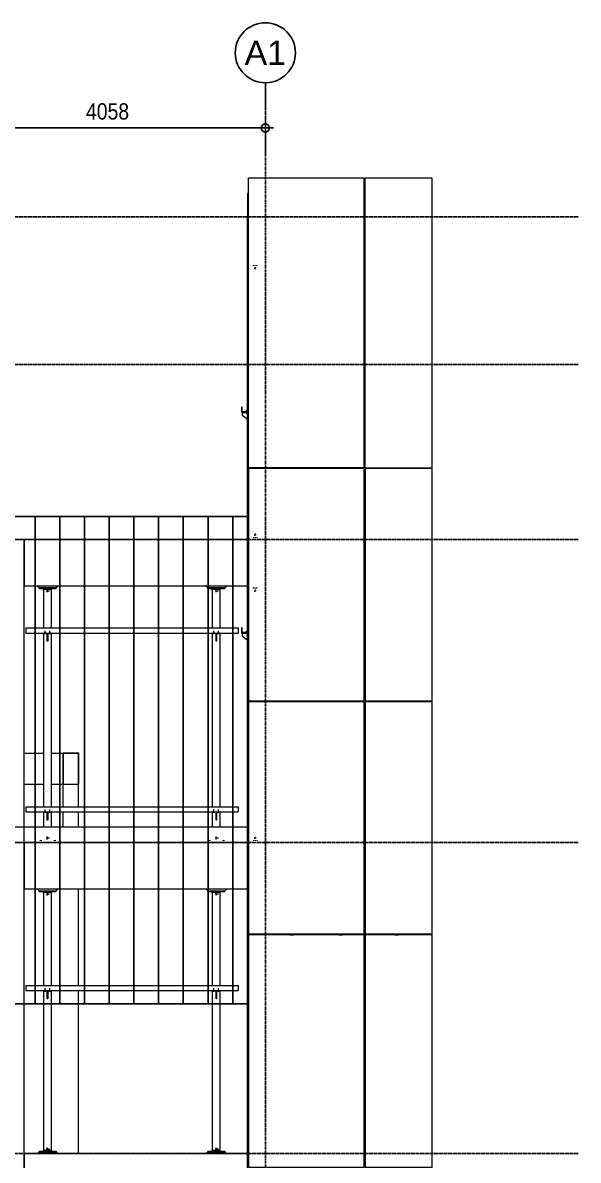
# Model space of a CAD drawing. Header units: millimetres. Extents: x -153298 to 620751, y -313239 to 250031.
# Drawn here: x 80486 to 87627, y -119993 to -105358 of the extents above; entities that cross this region are included whole.
import ezdxf
from ezdxf.enums import TextEntityAlignment as Align

# ---------------------------------------------------------------- set-up
doc = ezdxf.new("R2010")
doc.units = ezdxf.units.MM
for name, pattern in [('CENTER', [2, 1.25, -0.25, 0.25, -0.25]), ('HIDDEN', [0.375, 0.25, -0.125]), ('XKITLINE00', [0]), ('XKITLINE02', [4, 2, -2])]:
    doc.linetypes.add(name, pattern=pattern)
doc.layers.get('DEFPOINTS').update_dxf_attribs({"color": 250})
doc.layers.add('Bolt', color=1, linetype='Continuous', lineweight=0)
doc.layers.add('Part', color=2, linetype='Continuous', lineweight=0)
for name, color, linetype in [('HATCH', 7, 'Continuous'), ('S-DIM', 7, 'Continuous'), ('Stan-Dim', 8, 'Continuous')]:
    doc.layers.add(name, color=color, linetype=linetype)
doc.styles.add('ROMANS', font='arial.ttf', dxfattribs={"width": 0.85})
doc.dimstyles.new('Dim-Cen', dxfattribs={"dimtxt": 3, "dimasz": 1, "dimexe": 0, "dimexo": 2.5, "dimgap": 1.5, "dimtad": 1, "dimdec": 0, "dimzin": 1, "dimdsep": 46, "dimtxsty": 'ROMANS', "dimblk": 'CEN1', "dimcen": 0.09, "dimclrd": 1, "dimclre": 250, "dimclrt": 3, "dimadec": 0, "dimazin": 0, "dimtfac": 1, "dimtdec": 0, "dimtofl": 0, "dimtmove": 2, "dimatfit": 3, "dimfxl": 1, "dimtfill": 1, "dimtfillclr": 256, "dimtolj": 1, "dimtzin": 0, "dimarcsym": 0})

# ---------------------------------------------------------------- blocks, each defined once
blk = doc.blocks.new('*A19201865')
at = {"layer": 'Part', "linetype": 'XKITLINE00', "lineweight": 0}
for p, q in [((636.543606, 4.855625), (636.543606, 3.255625)), ((636.543606, 4.855625), (662.023606, 4.855625)), ((636.543606, 3.255625), (662.023606, 3.255625))]:
    blk.add_line(p, q, dxfattribs=at)
blk = doc.blocks.new('*A19221867')
at = {"layer": 'Part', "linetype": 'XKITLINE00', "lineweight": 0}
for p, q in [((639.104166, 6.93563), (639.104166, 6.41563)), ((639.104166, 6.93563), (660.944164, 6.93563)), ((639.104166, 6.41563), (660.944164, 6.41563)), ((660.944164, 6.93563), (660.944164, 6.41563))]:
    blk.add_line(p, q, dxfattribs=at)
blk = doc.blocks.new('*A19231868')
at = {"layer": 'Part', "linetype": 'XKITLINE00', "lineweight": 0}
for p, q in [((639.104166, 25.33563), (639.104166, 24.81563)), ((639.104166, 25.33563), (660.944164, 25.33563)), ((639.104166, 24.81563), (660.944164, 24.81563)), ((660.944164, 25.33563), (660.944164, 24.81563))]:
    blk.add_line(p, q, dxfattribs=at)
blk = doc.blocks.new('*A19241869')
at = {"layer": 'Part', "linetype": 'XKITLINE00', "lineweight": 0}
for p, q in [((661.903604, 3.25563), (638.943606, 3.25563)), ((638.943606, 3.25563), (638.943606, -1.54437)), ((661.903604, 3.25563), (661.903604, -1.54437)), ((661.903604, -1.54437), (638.943606, -1.54437))]:
    blk.add_line(p, q, dxfattribs=at)
blk = doc.blocks.new('*A19251870')
at = {"layer": 'Part', "linetype": 'XKITLINE00', "lineweight": 0}
for p, q in [((673.863606, 3.25563), (674.023606, 3.25563)), ((673.863606, -1.54437), (674.023606, -1.54437))]:
    blk.add_line(p, q, dxfattribs=at)
blk = doc.blocks.new('*A19261871')
at = {"layer": 'Part', "linetype": 'XKITLINE00', "lineweight": 0}
for p, q in [((661.903604, 34.45563), (638.943606, 34.45563)), ((638.943606, 34.45563), (638.943606, 29.65563)), ((661.903604, 34.45563), (661.903604, 29.65563)), ((661.903604, 29.65563), (638.943606, 29.65563))]:
    blk.add_line(p, q, dxfattribs=at)
blk = doc.blocks.new('*A19321872')
at = {"layer": 'Part', "linetype": 'XKITLINE00', "lineweight": 0}
for p, q in [((641.744158, 12.45563), (644.543579, 12.45563)), ((644.543579, 6.93563), (644.543579, 12.45563)), ((644.543579, 4.855625), (644.543579, 6.41563)), ((641.343579, -1.86437), (641.343579, -1.78437)), ((644.543579, -11.46437), (644.543579, -1.54437)), ((644.543579, -28.74437), (644.543579, -11.98437)), ((641.343579, -28.50437), (641.343579, -28.42437))]:
    blk.add_line(p, q, dxfattribs=at)
blk = doc.blocks.new('*A19331873')
at = {"layer": 'Part', "linetype": 'XKITLINE00', "lineweight": 0}
for p, q in [((678.463561, 41.73563), (678.463561, 41.81563)), ((680.863561, 41.73563), (680.863561, 41.81563)), ((678.463561, 17.73563), (678.463561, 17.81563)), ((680.863561, 17.73563), (680.863561, 17.81563)), ((678.463561, -6.26437), (678.463561, -6.18437)), ((680.863561, -6.26437), (680.863561, -6.18437)), ((678.463561, -30.26437), (678.463561, -30.18437)), ((680.863561, -30.26437), (680.863561, -30.18437)), ((678.463561, -64.041148), (678.463561, -62.98437)), ((680.863561, -64.041148), (680.863561, -62.98437))]:
    blk.add_line(p, q, dxfattribs=at)
blk = doc.blocks.new('*A19401880')
at = {"layer": 'Part', "linetype": 'XKITLINE00', "lineweight": 0}
for p, q in [((636.543606, -30.26437), (636.543606, 34.45563)), ((638.943606, 34.45563), (636.543606, 34.45563)), ((638.943606, -30.26437), (638.943606, 34.45563))]:
    blk.add_line(p, q, dxfattribs=at)
blk = doc.blocks.new('*A19411881')
at = {"layer": 'Part', "linetype": 'XKITLINE00', "lineweight": 0}
for p, q in [((661.903604, -46.74437), (661.903604, 67.65563)), ((661.903604, 67.65563), (662.023606, 67.65563)), ((664.303604, 41.73563), (664.303604, 41.81563)), ((664.303604, 17.73563), (664.303604, 17.81563)), ((664.303604, -6.26437), (664.303604, -6.18437)), ((664.303604, -30.26437), (664.303604, -30.18437)), ((662.023606, -46.74437), (661.903604, -46.74437))]:
    blk.add_line(p, q, dxfattribs=at)
blk = doc.blocks.new('*A19471887')
at = {"layer": 'Part', "linetype": 'XKITLINE00', "lineweight": 0}
for p, q in [((640.944158, -1.86437), (641.744158, -1.86437)), ((640.944158, -11.46437), (640.944158, -1.86437)), ((641.744158, -11.46437), (641.744158, -1.86437)), ((640.944158, -28.42437), (640.944158, -12.03237)), ((641.744158, -28.42437), (641.744158, -12.03237)), ((640.944158, -28.42437), (641.744158, -28.42437))]:
    blk.add_line(p, q, dxfattribs=at)
blk = doc.blocks.new('*A19481888')
at = {"layer": 'Part', "linetype": 'XKITLINE00', "lineweight": 0}
for p, q in [((639.104166, -11.46437), (639.104166, -11.98437)), ((639.104166, -11.46437), (660.944164, -11.46437)), ((660.944164, -11.46437), (660.944164, -11.98437)), ((639.104166, -11.98437), (660.944164, -11.98437))]:
    blk.add_line(p, q, dxfattribs=at)
blk = doc.blocks.new('*A19491889')
at = {"layer": 'Part', "linetype": 'XKITLINE00', "lineweight": 0}
for p, q in [((661.903604, -28.74437), (638.943606, -28.74437)), ((638.943606, -28.74437), (638.943606, -30.26437)), ((661.903604, -33.54437), (661.903604, -28.74437)), ((649.863606, -33.54437), (650.023606, -33.54437)), ((661.863606, -33.54437), (661.903604, -33.54437))]:
    blk.add_line(p, q, dxfattribs=at)
blk = doc.blocks.new('*A19501890')
at = {"layer": 'Part', "linetype": 'XKITLINE00', "lineweight": 0}
for p, q in [((640.464158, -28.50437), (642.224158, -28.50437)), ((640.464158, -28.50437), (640.464158, -28.58437)), ((640.464158, -28.58437), (642.224158, -28.58437)), ((642.224158, -28.50437), (642.224158, -28.58437))]:
    blk.add_line(p, q, dxfattribs=at)
blk = doc.blocks.new('*A19511891')
at = {"layer": 'Part', "linetype": 'XKITLINE00', "lineweight": 0}
for p, q in [((640.304158, -28.74437), (640.464158, -28.58437)), ((640.464158, -28.58437), (642.224158, -28.58437)), ((642.224158, -28.58437), (642.384158, -28.74437))]:
    blk.add_line(p, q, dxfattribs=at)
blk = doc.blocks.new('*A19521892')
at = {"layer": 'Part', "linetype": 'XKITLINE00', "lineweight": 0}
for p, q in [((640.840158, -28.50437), (640.840158, -28.46437)), ((640.840158, -28.46437), (641.280158, -28.46437)), ((641.280158, -28.46437), (641.280158, -28.42437)), ((641.320158, -28.50437), (641.320158, -28.42437))]:
    blk.add_line(p, q, dxfattribs=at)
blk = doc.blocks.new('*A19531893')
at = {"layer": 'Bolt', "linetype": 'XKITLINE02', "lineweight": 0}
for p, q in [((641.216798, -28.26437), (641.560158, -28.26437)), ((641.280158, -28.12837), (641.320158, -28.12837)), ((641.280158, -28.40037), (641.320158, -28.40037)), ((641.320158, -28.20837), (641.368158, -28.20837)), ((641.320158, -28.32037), (641.368158, -28.32037))]:
    blk.add_line(p, q, dxfattribs=at)
blk = doc.blocks.new('*A19541894')
at = {"layer": 'Part', "linetype": 'XKITLINE00', "lineweight": 0}
for p, q in [((640.944158, -12.03237), (640.944158, -11.98437)), ((641.744158, -12.03237), (640.944158, -12.03237)), ((641.744158, -11.98437), (641.744158, -12.03237))]:
    blk.add_line(p, q, dxfattribs=at)
blk = doc.blocks.new('*A19551895')
at = {"layer": 'Part', "linetype": 'XKITLINE00', "lineweight": 0}
for p, q in [((641.320158, -12.03237), (641.368158, -12.03237)), ((641.320158, -12.83237), (641.320158, -12.03237)), ((641.320158, -12.27237), (641.368158, -12.27237)), ((641.368158, -12.83237), (641.320158, -12.83237)), ((641.368158, -12.03237), (641.368158, -12.83237))]:
    blk.add_line(p, q, dxfattribs=at)
blk = doc.blocks.new('*A19561896')
at = {"layer": 'Bolt'}
for points in [[(641.05, -11.98), (641.05, -11.94), (641.16, -11.94), (641.16, -11.98)], [(641.05, -12.03), (641.05, -11.98), (641.16, -11.98), (641.16, -12.03)], [(641.53, -11.98), (641.53, -11.94), (641.64, -11.94), (641.64, -11.98)], [(641.53, -12.03), (641.53, -11.98), (641.64, -11.98), (641.64, -12.03)]]:
    blk.add_hatch(color=256, dxfattribs=at).paths.add_polyline_path(points, flags=17)
at = {"layer": 'Bolt', "linetype": 'XKITLINE00', "lineweight": 0}
for p, q in [((641.05, -11.98), (641.05, -11.94)), ((641.05, -12.03), (641.05, -11.98)), ((641.1, -12.1), (641.1, -11.75)), ((641.16, -11.98), (641.16, -11.94)), ((641.16, -12.03), (641.16, -11.98)), ((641.53, -11.98), (641.53, -11.94)), ((641.53, -12.03), (641.53, -11.98)), ((641.58, -12.1), (641.58, -11.75)), ((641.64, -11.98), (641.64, -11.94)), ((641.64, -12.03), (641.64, -11.98))]:
    blk.add_line(p, q, dxfattribs=at)
blk = doc.blocks.new('*A19571897')
at = {"layer": 'Bolt'}
for points in [[(640.57, -28.58), (640.57, -28.5), (640.68, -28.5), (640.68, -28.58)], [(642.01, -28.58), (642.01, -28.5), (642.12, -28.5), (642.12, -28.58)]]:
    blk.add_hatch(color=256, dxfattribs=at).paths.add_polyline_path(points, flags=17)
at = {"layer": 'Bolt', "linetype": 'XKITLINE00', "lineweight": 0}
for p, q in [((640.57, -28.5), (640.57, -28.58)), ((640.62, -28.5), (640.62, -28.58)), ((640.68, -28.5), (640.68, -28.58)), ((642.01, -28.5), (642.01, -28.58)), ((642.06, -28.5), (642.06, -28.58)), ((642.12, -28.5), (642.12, -28.58))]:
    blk.add_line(p, q, dxfattribs=at)
blk = doc.blocks.new('*A19621902')
at = {"layer": 'Part', "linetype": 'XKITLINE00', "lineweight": 0}
for p, q in [((658.304164, -1.86437), (659.104164, -1.86437)), ((658.304164, -11.46437), (658.304164, -1.86437)), ((659.104164, -11.46437), (659.104164, -1.86437)), ((658.304164, -28.42437), (658.304164, -12.03237)), ((659.104164, -28.42437), (659.104164, -12.03237)), ((658.304164, -28.42437), (659.104164, -28.42437))]:
    blk.add_line(p, q, dxfattribs=at)
blk = doc.blocks.new('*A19631903')
at = {"layer": 'Part', "linetype": 'XKITLINE00', "lineweight": 0}
for p, q in [((673.863606, -6.26437), (662.023606, -6.26437)), ((662.023606, -6.26437), (662.023606, -30.18437)), ((673.863606, -6.26437), (673.863606, -30.18437)), ((673.863606, -30.18437), (662.023606, -30.18437))]:
    blk.add_line(p, q, dxfattribs=at)
blk = doc.blocks.new('*A19641904')
at = {"layer": 'Part', "linetype": 'XKITLINE00', "lineweight": 0}
for p, q in [((680.863606, -6.26437), (674.023606, -6.26437)), ((674.023606, -6.26437), (674.023606, -30.18437)), ((680.863606, -6.26437), (680.863606, -30.18437)), ((680.863606, -30.18437), (674.023606, -30.18437))]:
    blk.add_line(p, q, dxfattribs=at)
blk = doc.blocks.new('*A19651905')
at = {"layer": 'Bolt'}
for points in [[(657.93, -28.58), (657.93, -28.5), (658.04, -28.5), (658.04, -28.58)], [(659.37, -28.58), (659.37, -28.5), (659.48, -28.5), (659.48, -28.58)]]:
    blk.add_hatch(color=256, dxfattribs=at).paths.add_polyline_path(points, flags=17)
at = {"layer": 'Bolt', "linetype": 'XKITLINE00', "lineweight": 0}
for p, q in [((657.93, -28.5), (657.93, -28.58)), ((657.98, -28.5), (657.98, -28.58)), ((658.04, -28.5), (658.04, -28.58)), ((659.37, -28.5), (659.37, -28.58)), ((659.42, -28.5), (659.42, -28.58)), ((659.48, -28.5), (659.48, -28.58))]:
    blk.add_line(p, q, dxfattribs=at)
blk = doc.blocks.new('*A19661906')
at = {"layer": 'Bolt', "linetype": 'XKITLINE02', "lineweight": 0}
for p, q in [((658.576804, -28.26437), (658.920164, -28.26437)), ((658.640164, -28.12837), (658.680164, -28.12837)), ((658.640164, -28.40037), (658.680164, -28.40037)), ((658.680164, -28.20837), (658.728164, -28.20837)), ((658.680164, -28.32037), (658.728164, -28.32037))]:
    blk.add_line(p, q, dxfattribs=at)
blk = doc.blocks.new('*A19671907')
at = {"layer": 'Part', "linetype": 'XKITLINE00', "lineweight": 0}
for p, q in [((658.200164, -28.50437), (658.200164, -28.46437)), ((658.200164, -28.46437), (658.640164, -28.46437)), ((658.640164, -28.46437), (658.640164, -28.42437)), ((658.680164, -28.50437), (658.680164, -28.42437))]:
    blk.add_line(p, q, dxfattribs=at)
blk = doc.blocks.new('*A19681908')
at = {"layer": 'Part', "linetype": 'XKITLINE00', "lineweight": 0}
for p, q in [((657.664164, -28.74437), (657.824164, -28.58437)), ((657.824164, -28.58437), (659.584164, -28.58437)), ((659.584164, -28.58437), (659.744164, -28.74437))]:
    blk.add_line(p, q, dxfattribs=at)
blk = doc.blocks.new('*A19691909')
at = {"layer": 'Part', "linetype": 'XKITLINE00', "lineweight": 0}
for p, q in [((657.824164, -28.50437), (659.584164, -28.50437)), ((657.824164, -28.50437), (657.824164, -28.58437)), ((657.824164, -28.58437), (659.584164, -28.58437)), ((659.584164, -28.50437), (659.584164, -28.58437))]:
    blk.add_line(p, q, dxfattribs=at)
blk = doc.blocks.new('*A19701910')
at = {"layer": 'Part', "linetype": 'XKITLINE00', "lineweight": 0}
for p, q in [((673.863606, -28.74437), (674.023606, -28.74437)), ((664.303604, -30.26437), (664.303604, -30.18437)), ((678.463561, -30.26437), (678.463561, -30.18437)), ((673.863606, -33.54437), (674.023606, -33.54437))]:
    blk.add_line(p, q, dxfattribs=at)
blk = doc.blocks.new('*A19711911')
at = {"layer": 'Bolt'}
for points in [[(658.41, -11.98), (658.41, -11.94), (658.52, -11.94), (658.52, -11.98)], [(658.41, -12.03), (658.41, -11.98), (658.52, -11.98), (658.52, -12.03)], [(658.89, -11.98), (658.89, -11.94), (659, -11.94), (659, -11.98)], [(658.89, -12.03), (658.89, -11.98), (659, -11.98), (659, -12.03)]]:
    blk.add_hatch(color=256, dxfattribs=at).paths.add_polyline_path(points, flags=17)
at = {"layer": 'Bolt', "linetype": 'XKITLINE00', "lineweight": 0}
for p, q in [((658.41, -11.98), (658.41, -11.94)), ((658.41, -12.03), (658.41, -11.98)), ((658.46, -12.1), (658.46, -11.75)), ((658.52, -11.98), (658.52, -11.94)), ((658.52, -12.03), (658.52, -11.98)), ((658.89, -11.98), (658.89, -11.94)), ((658.89, -12.03), (658.89, -11.98)), ((658.94, -12.1), (658.94, -11.75)), ((659, -11.98), (659, -11.94)), ((659, -12.03), (659, -11.98))]:
    blk.add_line(p, q, dxfattribs=at)
blk = doc.blocks.new('*A19721912')
at = {"layer": 'Part', "linetype": 'XKITLINE00', "lineweight": 0}
for p, q in [((658.680164, -12.03237), (658.728164, -12.03237)), ((658.680164, -12.83237), (658.680164, -12.03237)), ((658.680164, -12.27237), (658.728164, -12.27237)), ((658.728164, -12.83237), (658.680164, -12.83237)), ((658.728164, -12.03237), (658.728164, -12.83237))]:
    blk.add_line(p, q, dxfattribs=at)
blk = doc.blocks.new('*A19731913')
at = {"layer": 'Part', "linetype": 'XKITLINE00', "lineweight": 0}
for p, q in [((658.304164, -12.03237), (658.304164, -11.98437)), ((659.104164, -12.03237), (658.304164, -12.03237)), ((659.104164, -12.03237), (659.104164, -11.98437))]:
    blk.add_line(p, q, dxfattribs=at)
blk = doc.blocks.new('*A19741914')
at = {"layer": 'Part', "linetype": 'XKITLINE00', "lineweight": 0}
for p, q in [((666.223606, -6.26437), (666.223606, -6.18437)), ((666.263606, -6.26437), (666.263606, -6.24437)), ((666.263606, -6.24437), (666.623606, -6.24437)), ((666.623606, -6.24437), (666.623606, -6.18437))]:
    blk.add_line(p, q, dxfattribs=at)
blk = doc.blocks.new('*A19751915')
at = {"layer": 'Part', "linetype": 'XKITLINE00', "lineweight": 0}
for p, q in [((673.863606, -1.54437), (674.023606, -1.54437)), ((673.863606, -6.18437), (674.023606, -6.18437))]:
    blk.add_line(p, q, dxfattribs=at)
blk = doc.blocks.new('*A19761916')
at = {"layer": 'Part', "linetype": 'XKITLINE00', "lineweight": 0}
for p, q in [((671.263606, -6.26437), (671.263606, -6.18437)), ((671.303606, -6.26437), (671.303606, -6.24437)), ((671.303606, -6.24437), (671.663606, -6.24437)), ((671.663606, -6.24437), (671.663606, -6.18437))]:
    blk.add_line(p, q, dxfattribs=at)
blk = doc.blocks.new('*A19771917')
at = {"layer": 'Part', "linetype": 'XKITLINE00', "lineweight": 0}
for p, q in [((677.023606, -6.26437), (677.023606, -6.18437)), ((677.063606, -6.26437), (677.063606, -6.24437)), ((677.063606, -6.24437), (677.423606, -6.24437)), ((677.423606, -6.24437), (677.423606, -6.18437))]:
    blk.add_line(p, q, dxfattribs=at)
blk = doc.blocks.new('*A19781918')
at = {"layer": 'Part', "linetype": 'XKITLINE00', "lineweight": 0}
for p, q in [((673.863606, 17.73563), (662.023606, 17.73563)), ((662.023606, 17.73563), (662.023606, -6.18437)), ((673.863606, 17.73563), (673.863606, -6.18437)), ((673.863606, -6.18437), (662.023606, -6.18437))]:
    blk.add_line(p, q, dxfattribs=at)
blk = doc.blocks.new('*A19791919')
at = {"layer": 'Part', "linetype": 'XKITLINE00', "lineweight": 0}
for p, q in [((680.863606, 17.73563), (674.023606, 17.73563)), ((674.023606, 17.73563), (674.023606, -6.18437)), ((680.863606, 17.73563), (680.863606, -6.18437)), ((680.863606, -6.18437), (674.023606, -6.18437))]:
    blk.add_line(p, q, dxfattribs=at)
blk = doc.blocks.new('*A19911930')
at = {"layer": 'Part', "linetype": 'XKITLINE00', "lineweight": 0}
for p, q in [((640.464158, -1.78437), (640.464158, -1.70437)), ((640.464158, -1.70437), (642.224158, -1.70437)), ((640.464158, -1.78437), (642.224158, -1.78437)), ((642.224158, -1.78437), (642.224158, -1.70437))]:
    blk.add_line(p, q, dxfattribs=at)
blk = doc.blocks.new('*A19921931')
at = {"layer": 'Part', "linetype": 'XKITLINE00', "lineweight": 0}
for p, q in [((640.304158, -1.54437), (640.464158, -1.70437)), ((640.464158, -1.70437), (642.224158, -1.70437)), ((642.224158, -1.70437), (642.384158, -1.54437))]:
    blk.add_line(p, q, dxfattribs=at)
blk = doc.blocks.new('*A19931932')
at = {"layer": 'Part', "linetype": 'XKITLINE00', "lineweight": 0}
for p, q in [((640.840158, -1.78437), (640.840158, -1.82437)), ((640.840158, -1.82437), (641.280158, -1.82437)), ((641.280158, -1.82437), (641.280158, -1.86437)), ((641.320158, -1.86437), (641.320158, -1.78437))]:
    blk.add_line(p, q, dxfattribs=at)
blk = doc.blocks.new('*A19941933')
at = {"layer": 'Bolt', "linetype": 'XKITLINE02', "lineweight": 0}
for p, q in [((641.216798, -2.02437), (641.560158, -2.02437)), ((641.280158, -1.88837), (641.320158, -1.88837)), ((641.280158, -2.16037), (641.320158, -2.16037)), ((641.320158, -1.96837), (641.368158, -1.96837)), ((641.320158, -2.08037), (641.368158, -2.08037))]:
    blk.add_line(p, q, dxfattribs=at)
blk = doc.blocks.new('*A19951934')
at = {"layer": 'Bolt'}
for points in [[(640.57, -1.78), (640.57, -1.7), (640.68, -1.7), (640.68, -1.78)], [(642.01, -1.78), (642.01, -1.7), (642.12, -1.7), (642.12, -1.78)]]:
    blk.add_hatch(color=256, dxfattribs=at).paths.add_polyline_path(points, flags=17)
at = {"layer": 'Bolt', "linetype": 'XKITLINE00', "lineweight": 0}
for p, q in [((640.57, -1.78), (640.57, -1.7)), ((640.62, -1.78), (640.62, -1.7)), ((640.68, -1.78), (640.68, -1.7)), ((642.01, -1.78), (642.01, -1.7)), ((642.06, -1.78), (642.06, -1.7)), ((642.12, -1.78), (642.12, -1.7))]:
    blk.add_line(p, q, dxfattribs=at)
blk = doc.blocks.new('*A20181954')
at = {"layer": 'Part', "linetype": 'XKITLINE00', "lineweight": 0}
for p, q in [((642.9436, 6.93563), (642.9436, 12.45563)), ((644.5436, 12.45563), (642.9436, 12.45563)), ((644.5436, 6.93563), (644.5436, 12.45563)), ((642.9436, 4.855625), (642.9436, 6.41563)), ((644.5436, 4.855625), (644.5436, 6.41563))]:
    blk.add_line(p, q, dxfattribs=at)
blk = doc.blocks.new('*A20271959')
at = {"layer": 'Part', "linetype": 'XKITLINE00', "lineweight": 0}
for p, q in [((644.544936, 12.45563), (642.944936, 12.45563)), ((642.944936, 12.45563), (642.944936, 9.25563)), ((644.544936, 9.25563), (644.544936, 12.45563)), ((642.944936, 9.25563), (644.544936, 9.25563))]:
    blk.add_line(p, q, dxfattribs=at)
blk = doc.blocks.new('*A20281960')
at = {"layer": 'Part', "linetype": 'XKITLINE00', "lineweight": 0}
for p, q in [((642.943752, 12.45563), (642.944936, 12.45563)), ((644.5436, 11.25563), (644.5436, 12.45563)), ((642.943752, 11.25563), (642.944936, 11.25563))]:
    blk.add_line(p, q, dxfattribs=at)
blk = doc.blocks.new('*A20291961')
at = {"layer": 'Part', "linetype": 'XKITLINE00', "lineweight": 0}
for p, q in [((638.943621, 12.45563), (640.944158, 12.45563)), ((641.744158, 12.45563), (642.943752, 12.45563)), ((642.943752, 9.25563), (642.943752, 12.45563)), ((638.943621, 9.25563), (640.944158, 9.25563)), ((641.744158, 9.25563), (642.943752, 9.25563))]:
    blk.add_line(p, q, dxfattribs=at)
blk = doc.blocks.new('*A20301962')
at = {"layer": 'Part', "linetype": 'XKITLINE00', "lineweight": 0}
for p, q in [((640.944158, 29.33563), (641.744158, 29.33563)), ((640.944158, 25.33563), (640.944158, 29.33563)), ((641.744158, 25.33563), (641.744158, 29.33563)), ((640.944158, 6.93563), (640.944158, 24.76763)), ((641.744158, 6.93563), (641.744158, 24.76763)), ((640.944158, 4.855625), (640.944158, 6.36763)), ((641.744158, 4.855625), (641.744158, 6.36763))]:
    blk.add_line(p, q, dxfattribs=at)
blk = doc.blocks.new('*A20311963')
at = {"layer": 'Bolt', "linetype": 'XKITLINE02', "lineweight": 0}
for p, q in [((640.568158, 3.49563), (640.568158, 3.41563)), ((640.624158, 3.49563), (640.624158, 3.41563)), ((640.680158, 3.49563), (640.680158, 3.41563)), ((642.008158, 3.49563), (642.008158, 3.41563)), ((642.064158, 3.49563), (642.064158, 3.41563)), ((642.120158, 3.49563), (642.120158, 3.41563))]:
    blk.add_line(p, q, dxfattribs=at)
blk = doc.blocks.new('*A20321964')
at = {"layer": 'Bolt'}
for points in [[(641.05, 6.42), (641.05, 6.46), (641.16, 6.46), (641.16, 6.42)], [(641.05, 6.37), (641.05, 6.42), (641.16, 6.42), (641.16, 6.37)], [(641.53, 6.42), (641.53, 6.46), (641.64, 6.46), (641.64, 6.42)], [(641.53, 6.37), (641.53, 6.42), (641.64, 6.42), (641.64, 6.37)]]:
    blk.add_hatch(color=256, dxfattribs=at).paths.add_polyline_path(points, flags=17)
at = {"layer": 'Bolt', "linetype": 'XKITLINE00', "lineweight": 0}
for p, q in [((641.05, 6.42), (641.05, 6.46)), ((641.05, 6.37), (641.05, 6.42)), ((641.1, 6.3), (641.1, 6.65)), ((641.16, 6.42), (641.16, 6.46)), ((641.16, 6.37), (641.16, 6.42)), ((641.53, 6.42), (641.53, 6.46)), ((641.53, 6.37), (641.53, 6.42)), ((641.58, 6.3), (641.58, 6.65)), ((641.64, 6.42), (641.64, 6.46)), ((641.64, 6.37), (641.64, 6.42))]:
    blk.add_line(p, q, dxfattribs=at)
blk = doc.blocks.new('*A20331965')
at = {"layer": 'Part', "linetype": 'XKITLINE00', "lineweight": 0}
for p, q in [((641.320158, 6.36763), (641.368158, 6.36763)), ((641.320158, 5.56763), (641.320158, 6.36763)), ((641.320158, 6.12763), (641.368158, 6.12763)), ((641.368158, 6.36763), (641.368158, 5.56763)), ((641.368158, 5.56763), (641.320158, 5.56763))]:
    blk.add_line(p, q, dxfattribs=at)
blk = doc.blocks.new('*A20341966')
at = {"layer": 'Part', "linetype": 'XKITLINE00', "lineweight": 0}
for p, q in [((640.944158, 6.36763), (640.944158, 6.41563)), ((641.744158, 6.36763), (640.944158, 6.36763)), ((641.744158, 6.41563), (641.744158, 6.36763))]:
    blk.add_line(p, q, dxfattribs=at)
blk = doc.blocks.new('*A20351967')
at = {"layer": 'Bolt', "linetype": 'XKITLINE02', "lineweight": 0}
for p, q in [((641.216798, 3.73563), (641.560158, 3.73563)), ((641.280158, 3.87163), (641.320158, 3.87163)), ((641.280158, 3.59963), (641.320158, 3.59963)), ((641.320158, 3.79163), (641.368158, 3.79163)), ((641.320158, 3.67963), (641.368158, 3.67963))]:
    blk.add_line(p, q, dxfattribs=at)
blk = doc.blocks.new('*A20361968')
at = {"layer": 'Bolt', "linetype": 'XKITLINE02', "lineweight": 0}
for p, q in [((641.280158, 29.31163), (641.320158, 29.31163)), ((641.216798, 29.17563), (641.560158, 29.17563)), ((641.280158, 29.03963), (641.320158, 29.03963)), ((641.320158, 29.23163), (641.368158, 29.23163)), ((641.320158, 29.11963), (641.368158, 29.11963))]:
    blk.add_line(p, q, dxfattribs=at)
blk = doc.blocks.new('*A20371969')
at = {"layer": 'Part', "linetype": 'XKITLINE00', "lineweight": 0}
for p, q in [((640.464158, 29.41563), (640.464158, 29.49563)), ((640.464158, 29.49563), (642.224158, 29.49563)), ((640.464158, 29.41563), (642.224158, 29.41563)), ((642.224158, 29.41563), (642.224158, 29.49563))]:
    blk.add_line(p, q, dxfattribs=at)
blk = doc.blocks.new('*A20381970')
at = {"layer": 'Part', "linetype": 'XKITLINE00', "lineweight": 0}
for p, q in [((640.304158, 29.65563), (640.464158, 29.49563)), ((640.464158, 29.49563), (642.224158, 29.49563)), ((642.224158, 29.49563), (642.384158, 29.65563))]:
    blk.add_line(p, q, dxfattribs=at)
blk = doc.blocks.new('*A20391971')
at = {"layer": 'Part', "linetype": 'XKITLINE00', "lineweight": 0}
for p, q in [((640.840158, 29.41563), (640.840158, 29.37563)), ((640.840158, 29.37563), (641.280158, 29.37563)), ((641.280158, 29.37563), (641.280158, 29.33563)), ((641.320158, 29.33563), (641.320158, 29.41563))]:
    blk.add_line(p, q, dxfattribs=at)
blk = doc.blocks.new('*A20401972')
at = {"layer": 'Bolt'}
for points in [[(640.57, 29.42), (640.57, 29.5), (640.68, 29.5), (640.68, 29.42)], [(642.01, 29.42), (642.01, 29.5), (642.12, 29.5), (642.12, 29.42)]]:
    blk.add_hatch(color=256, dxfattribs=at).paths.add_polyline_path(points, flags=17)
at = {"layer": 'Bolt', "linetype": 'XKITLINE00', "lineweight": 0}
for p, q in [((640.57, 29.42), (640.57, 29.5)), ((640.62, 29.42), (640.62, 29.5)), ((640.68, 29.42), (640.68, 29.5)), ((642.01, 29.42), (642.01, 29.5)), ((642.06, 29.42), (642.06, 29.5)), ((642.12, 29.42), (642.12, 29.5))]:
    blk.add_line(p, q, dxfattribs=at)
blk = doc.blocks.new('*A20411973')
at = {"layer": 'Bolt'}
for points in [[(641.05, 24.82), (641.05, 24.86), (641.16, 24.86), (641.16, 24.82)], [(641.05, 24.77), (641.05, 24.82), (641.16, 24.82), (641.16, 24.77)], [(641.53, 24.82), (641.53, 24.86), (641.64, 24.86), (641.64, 24.82)], [(641.53, 24.77), (641.53, 24.82), (641.64, 24.82), (641.64, 24.77)]]:
    blk.add_hatch(color=256, dxfattribs=at).paths.add_polyline_path(points, flags=17)
at = {"layer": 'Bolt', "linetype": 'XKITLINE00', "lineweight": 0}
for p, q in [((641.05, 24.82), (641.05, 24.86)), ((641.05, 24.77), (641.05, 24.82)), ((641.1, 24.7), (641.1, 25.05)), ((641.16, 24.82), (641.16, 24.86)), ((641.16, 24.77), (641.16, 24.82)), ((641.53, 24.82), (641.53, 24.86)), ((641.53, 24.77), (641.53, 24.82)), ((641.58, 24.7), (641.58, 25.05)), ((641.64, 24.82), (641.64, 24.86)), ((641.64, 24.77), (641.64, 24.82))]:
    blk.add_line(p, q, dxfattribs=at)
blk = doc.blocks.new('*A20421974')
at = {"layer": 'Part', "linetype": 'XKITLINE00', "lineweight": 0}
for p, q in [((641.320158, 24.76763), (641.368158, 24.76763)), ((641.320158, 23.96763), (641.320158, 24.76763)), ((641.368158, 24.76763), (641.368158, 23.96763)), ((641.320158, 24.52763), (641.368158, 24.52763)), ((641.368158, 23.96763), (641.320158, 23.96763))]:
    blk.add_line(p, q, dxfattribs=at)
blk = doc.blocks.new('*A20431975')
at = {"layer": 'Part', "linetype": 'XKITLINE00', "lineweight": 0}
for p, q in [((640.944158, 24.76763), (640.944158, 24.81563)), ((641.744158, 24.76763), (640.944158, 24.76763)), ((641.744158, 24.81563), (641.744158, 24.76763))]:
    blk.add_line(p, q, dxfattribs=at)
blk = doc.blocks.new('*A20451976')
at = {"layer": 'Bolt'}
for points in [[(657.93, -1.78), (657.93, -1.7), (658.04, -1.7), (658.04, -1.78)], [(659.37, -1.78), (659.37, -1.7), (659.48, -1.7), (659.48, -1.78)]]:
    blk.add_hatch(color=256, dxfattribs=at).paths.add_polyline_path(points, flags=17)
at = {"layer": 'Bolt', "linetype": 'XKITLINE00', "lineweight": 0}
for p, q in [((657.93, -1.78), (657.93, -1.7)), ((657.98, -1.78), (657.98, -1.7)), ((658.04, -1.78), (658.04, -1.7)), ((659.37, -1.78), (659.37, -1.7)), ((659.42, -1.78), (659.42, -1.7)), ((659.48, -1.78), (659.48, -1.7))]:
    blk.add_line(p, q, dxfattribs=at)
blk = doc.blocks.new('*A20461977')
at = {"layer": 'Bolt', "linetype": 'XKITLINE02', "lineweight": 0}
for p, q in [((658.576804, -2.02437), (658.920164, -2.02437)), ((658.640164, -1.88837), (658.680164, -1.88837)), ((658.640164, -2.16037), (658.680164, -2.16037)), ((658.680164, -1.96837), (658.728164, -1.96837)), ((658.680164, -2.08037), (658.728164, -2.08037))]:
    blk.add_line(p, q, dxfattribs=at)
blk = doc.blocks.new('*A20471978')
at = {"layer": 'Part', "linetype": 'XKITLINE00', "lineweight": 0}
for p, q in [((658.200164, -1.78437), (658.200164, -1.82437)), ((658.200164, -1.82437), (658.640164, -1.82437)), ((658.640164, -1.82437), (658.640164, -1.86437)), ((658.680164, -1.86437), (658.680164, -1.78437))]:
    blk.add_line(p, q, dxfattribs=at)
blk = doc.blocks.new('*A20481979')
at = {"layer": 'Part', "linetype": 'XKITLINE00', "lineweight": 0}
for p, q in [((657.664164, -1.54437), (657.824164, -1.70437)), ((657.824164, -1.70437), (659.584164, -1.70437)), ((659.584164, -1.70437), (659.744164, -1.54437))]:
    blk.add_line(p, q, dxfattribs=at)
blk = doc.blocks.new('*A20491980')
at = {"layer": 'Part', "linetype": 'XKITLINE00', "lineweight": 0}
for p, q in [((657.824164, -1.78437), (657.824164, -1.70437)), ((657.824164, -1.70437), (659.584164, -1.70437)), ((657.824164, -1.78437), (659.584164, -1.78437)), ((659.584164, -1.78437), (659.584164, -1.70437))]:
    blk.add_line(p, q, dxfattribs=at)
blk = doc.blocks.new('*A20601991')
at = {"layer": 'Part', "linetype": 'XKITLINE00', "lineweight": 0}
for p, q in [((662.023606, 70.05563), (661.903604, 70.05563)), ((661.903604, 70.05563), (661.903604, 67.65563)), ((673.863606, 70.05563), (674.023606, 70.05563)), ((661.903604, 67.65563), (662.023606, 67.65563)), ((673.863606, 67.65563), (674.023606, 67.65563))]:
    blk.add_line(p, q, dxfattribs=at)
blk = doc.blocks.new('*A20611992')
at = {"layer": 'Bolt', "linetype": 'XKITLINE02', "lineweight": 0}
for p, q in [((662.527604, 62.61563), (662.527604, 62.69563)), ((662.527604, 62.61563), (662.527604, 62.69563)), ((662.703604, 62.61563), (662.703604, 62.69563)), ((662.703604, 62.61563), (662.703604, 62.69563)), ((662.879604, 62.61563), (662.879604, 62.69563)), ((662.879604, 62.61563), (662.879604, 62.69563))]:
    blk.add_line(p, q, dxfattribs=at)
blk = doc.blocks.new('*A20621993')
at = {"layer": 'Bolt', "linetype": 'XKITLINE00', "lineweight": 0}
for p, q in [((662.591578, 62.37563), (662.66617, 62.37563)), ((662.703578, 62.48763), (662.703578, 62.413038)), ((662.703578, 62.26363), (662.703578, 62.338222)), ((662.815578, 62.37563), (662.740986, 62.37563))]:
    blk.add_line(p, q, dxfattribs=at)
blk = doc.blocks.new('*A20631994')
at = {"layer": 'Part', "linetype": 'XKITLINE00', "lineweight": 0}
for p, q in [((673.863606, 67.65563), (674.023606, 67.65563)), ((673.863606, 64.05563), (674.023606, 64.05563))]:
    blk.add_line(p, q, dxfattribs=at)
blk = doc.blocks.new('*A20641995')
at = {"layer": 'Part', "linetype": 'XKITLINE00', "lineweight": 0}
for p, q in [((661.367604, 48.05563), (661.303604, 48.05563)), ((661.303604, 48.05563), (661.303604, 47.53563)), ((661.367604, 47.58363), (661.367604, 48.05563)), ((661.303604, 47.53563), (661.903604, 47.53563)), ((661.903604, 47.58363), (661.367604, 47.58363))]:
    blk.add_line(p, q, dxfattribs=at)
blk = doc.blocks.new('*A20651996')
at = {"layer": 'Part', "linetype": 'XKITLINE00', "lineweight": 0}
for p, q in [((661.367604, 25.33563), (661.303604, 25.33563)), ((661.303604, 25.33563), (661.303604, 24.81563)), ((661.303604, 24.81563), (661.903604, 24.81563)), ((661.367604, 24.86363), (661.367604, 25.33563)), ((661.903604, 24.86363), (661.367604, 24.86363))]:
    blk.add_line(p, q, dxfattribs=at)
blk = doc.blocks.new('*A20661997')
at = {"layer": 'Bolt', "linetype": 'XKITLINE00', "lineweight": 0}
for p, q in [((662.59163, 3.73563), (662.666222, 3.73563)), ((662.70363, 3.84763), (662.70363, 3.773038)), ((662.70363, 3.62363), (662.70363, 3.698222)), ((662.81563, 3.73563), (662.741038, 3.73563))]:
    blk.add_line(p, q, dxfattribs=at)
blk = doc.blocks.new('*A20671998')
at = {"layer": 'Bolt', "linetype": 'XKITLINE02', "lineweight": 0}
for p, q in [((662.527604, 3.49563), (662.527604, 3.41563)), ((662.527604, 3.49563), (662.527604, 3.41563)), ((662.703604, 3.49563), (662.703604, 3.41563)), ((662.703604, 3.49563), (662.703604, 3.41563)), ((662.879604, 3.49563), (662.879604, 3.41563)), ((662.879604, 3.49563), (662.879604, 3.41563))]:
    blk.add_line(p, q, dxfattribs=at)
blk = doc.blocks.new('*A20681999')
at = {"layer": 'Bolt', "linetype": 'XKITLINE00', "lineweight": 0}
for p, q in [((662.703578, 29.28763), (662.703578, 29.213038)), ((662.591578, 29.17563), (662.66617, 29.17563)), ((662.703578, 29.06363), (662.703578, 29.138222)), ((662.815578, 29.17563), (662.740986, 29.17563))]:
    blk.add_line(p, q, dxfattribs=at)
blk = doc.blocks.new('*A20692000')
at = {"layer": 'Bolt', "linetype": 'XKITLINE02', "lineweight": 0}
for p, q in [((662.527604, 29.41563), (662.527604, 29.49563)), ((662.527604, 29.41563), (662.527604, 29.49563)), ((662.703604, 29.41563), (662.703604, 29.49563)), ((662.703604, 29.41563), (662.703604, 29.49563)), ((662.879604, 29.41563), (662.879604, 29.49563)), ((662.879604, 29.41563), (662.879604, 29.49563))]:
    blk.add_line(p, q, dxfattribs=at)
blk = doc.blocks.new('*A20702001')
at = {"layer": 'Part', "linetype": 'XKITLINE00', "lineweight": 0}
for p, q in [((661.343604, 24.76763), (661.343604, 24.81563)), ((661.903604, 24.76763), (661.343604, 24.76763))]:
    blk.add_line(p, q, dxfattribs=at)
blk = doc.blocks.new('*A20712002')
at = {"layer": 'Part', "linetype": 'XKITLINE00', "lineweight": 0}
for p, q in [((661.343604, 24.76763), (661.343604, 24.52763)), ((661.343604, 24.52763), (661.903604, 24.092075))]:
    blk.add_line(p, q, dxfattribs=at)
blk = doc.blocks.new('*A20722003')
at = {"layer": 'Bolt'}
for points in [[(662, 24.82), (662, 24.77), (661.65, 24.77), (661.65, 24.82)], [(662, 24.82), (662, 24.77), (661.65, 24.77), (661.65, 24.82)], [(661.88, 24.86), (661.88, 24.82), (661.77, 24.82), (661.77, 24.86)], [(661.88, 24.86), (661.88, 24.82), (661.77, 24.82), (661.77, 24.86)]]:
    blk.add_hatch(color=256, dxfattribs=at).paths.add_polyline_path(points, flags=17)
at = {"layer": 'Bolt', "linetype": 'XKITLINE00', "lineweight": 0}
for p, q in [((661.65, 24.77), (661.65, 24.82)), ((661.65, 24.77), (661.65, 24.82)), ((661.77, 24.82), (661.77, 24.86)), ((661.77, 24.82), (661.77, 24.86)), ((661.82, 24.7), (661.82, 25.05)), ((661.82, 24.7), (661.82, 25.05)), ((661.88, 24.82), (661.88, 24.86)), ((661.88, 24.82), (661.88, 24.86)), ((662, 24.77), (662, 24.82)), ((662, 24.77), (662, 24.82))]:
    blk.add_line(p, q, dxfattribs=at)
blk = doc.blocks.new('*A20732004')
at = {"layer": 'Part', "linetype": 'XKITLINE00', "lineweight": 0}
for p, q in [((661.343604, 47.48763), (661.343604, 47.24763)), ((661.343604, 47.24763), (661.903604, 46.812075))]:
    blk.add_line(p, q, dxfattribs=at)
blk = doc.blocks.new('*A20742005')
at = {"layer": 'Part', "linetype": 'XKITLINE00', "lineweight": 0}
for p, q in [((661.343604, 47.48763), (661.343604, 47.53563)), ((661.903604, 47.48763), (661.343604, 47.48763))]:
    blk.add_line(p, q, dxfattribs=at)
blk = doc.blocks.new('*A20752006')
at = {"layer": 'Bolt'}
for points in [[(662, 47.54), (662, 47.49), (661.65, 47.49), (661.65, 47.54)], [(662, 47.54), (662, 47.49), (661.65, 47.49), (661.65, 47.54)], [(661.88, 47.58), (661.88, 47.54), (661.77, 47.54), (661.77, 47.58)], [(661.88, 47.58), (661.88, 47.54), (661.77, 47.54), (661.77, 47.58)]]:
    blk.add_hatch(color=256, dxfattribs=at).paths.add_polyline_path(points, flags=17)
at = {"layer": 'Bolt', "linetype": 'XKITLINE00', "lineweight": 0}
for p, q in [((661.65, 47.49), (661.65, 47.54)), ((661.65, 47.49), (661.65, 47.54)), ((661.77, 47.54), (661.77, 47.58)), ((661.77, 47.54), (661.77, 47.58)), ((661.82, 47.42), (661.82, 47.77)), ((661.82, 47.42), (661.82, 47.77)), ((661.88, 47.54), (661.88, 47.58)), ((661.88, 47.54), (661.88, 47.58)), ((662, 47.49), (662, 47.54)), ((662, 47.49), (662, 47.54))]:
    blk.add_line(p, q, dxfattribs=at)
blk = doc.blocks.new('*A20762007')
at = {"layer": 'Bolt', "linetype": 'XKITLINE02', "lineweight": 0}
for p, q in [((662.527604, 34.69563), (662.527604, 34.61563)), ((662.527604, 34.69563), (662.527604, 34.61563)), ((662.703604, 34.69563), (662.703604, 34.61563)), ((662.703604, 34.69563), (662.703604, 34.61563)), ((662.879604, 34.69563), (662.879604, 34.61563)), ((662.879604, 34.69563), (662.879604, 34.61563))]:
    blk.add_line(p, q, dxfattribs=at)
blk = doc.blocks.new('*A20772008')
at = {"layer": 'Bolt', "linetype": 'XKITLINE00', "lineweight": 0}
for p, q in [((662.59163, 34.93563), (662.666222, 34.93563)), ((662.70363, 35.04763), (662.70363, 34.973038)), ((662.70363, 34.82363), (662.70363, 34.898222)), ((662.81563, 34.93563), (662.741038, 34.93563))]:
    blk.add_line(p, q, dxfattribs=at)
blk = doc.blocks.new('*A20782009')
at = {"layer": 'Part', "linetype": 'XKITLINE00', "lineweight": 0}
for p, q in [((662.023606, 41.81563), (662.023606, 71.65563)), ((662.023606, 71.65563), (673.863606, 71.65563)), ((673.863606, 71.65563), (673.863606, 41.81563)), ((673.863606, 41.81563), (662.023606, 41.81563))]:
    blk.add_line(p, q, dxfattribs=at)
blk = doc.blocks.new('*A20792010')
at = {"layer": 'Part', "linetype": 'XKITLINE00', "lineweight": 0}
for p, q in [((658.304164, 29.33563), (659.104164, 29.33563)), ((658.304164, 25.33563), (658.304164, 29.33563)), ((659.104164, 25.33563), (659.104164, 29.33563)), ((658.304164, 6.93563), (658.304164, 24.76763)), ((659.104164, 6.93563), (659.104164, 24.76763)), ((658.304164, 4.855625), (658.304164, 6.36763)), ((659.104164, 4.855625), (659.104164, 6.36763))]:
    blk.add_line(p, q, dxfattribs=at)
blk = doc.blocks.new('*A20802011')
at = {"layer": 'Part', "linetype": 'XKITLINE00', "lineweight": 0}
for p, q in [((673.863606, 41.73563), (662.023606, 41.73563)), ((662.023606, 41.73563), (662.023606, 17.81563)), ((673.863606, 41.73563), (673.863606, 17.81563)), ((673.863606, 17.81563), (662.023606, 17.81563))]:
    blk.add_line(p, q, dxfattribs=at)
blk = doc.blocks.new('*A20812012')
at = {"layer": 'Part', "linetype": 'XKITLINE00', "lineweight": 0}
for p, q in [((680.863606, 41.73563), (674.023606, 41.73563)), ((674.023606, 41.73563), (674.023606, 17.81563)), ((680.863606, 41.73563), (680.863606, 17.81563)), ((680.863606, 17.81563), (674.023606, 17.81563))]:
    blk.add_line(p, q, dxfattribs=at)
blk = doc.blocks.new('*A20822013')
at = {"layer": 'Bolt', "linetype": 'XKITLINE02', "lineweight": 0}
for p, q in [((657.928164, 3.49563), (657.928164, 3.41563)), ((657.984164, 3.49563), (657.984164, 3.41563)), ((658.040164, 3.49563), (658.040164, 3.41563)), ((659.368164, 3.49563), (659.368164, 3.41563)), ((659.424164, 3.49563), (659.424164, 3.41563)), ((659.480164, 3.49563), (659.480164, 3.41563))]:
    blk.add_line(p, q, dxfattribs=at)
blk = doc.blocks.new('*A20832014')
at = {"layer": 'Bolt'}
for points in [[(658.41, 6.42), (658.41, 6.46), (658.52, 6.46), (658.52, 6.42)], [(658.41, 6.37), (658.41, 6.42), (658.52, 6.42), (658.52, 6.37)], [(658.89, 6.42), (658.89, 6.46), (659, 6.46), (659, 6.42)], [(658.89, 6.37), (658.89, 6.42), (659, 6.42), (659, 6.37)]]:
    blk.add_hatch(color=256, dxfattribs=at).paths.add_polyline_path(points, flags=17)
at = {"layer": 'Bolt', "linetype": 'XKITLINE00', "lineweight": 0}
for p, q in [((658.41, 6.42), (658.41, 6.46)), ((658.41, 6.37), (658.41, 6.42)), ((658.46, 6.3), (658.46, 6.65)), ((658.52, 6.42), (658.52, 6.46)), ((658.52, 6.37), (658.52, 6.42)), ((658.89, 6.42), (658.89, 6.46)), ((658.89, 6.37), (658.89, 6.42)), ((658.94, 6.3), (658.94, 6.65)), ((659, 6.42), (659, 6.46)), ((659, 6.37), (659, 6.42))]:
    blk.add_line(p, q, dxfattribs=at)
blk = doc.blocks.new('*A20842015')
at = {"layer": 'Part', "linetype": 'XKITLINE00', "lineweight": 0}
for p, q in [((658.680164, 6.36763), (658.728164, 6.36763)), ((658.680164, 5.56763), (658.680164, 6.36763)), ((658.680164, 6.12763), (658.728164, 6.12763)), ((658.728164, 6.36763), (658.728164, 5.56763)), ((658.728164, 5.56763), (658.680164, 5.56763))]:
    blk.add_line(p, q, dxfattribs=at)
blk = doc.blocks.new('*A20852016')
at = {"layer": 'Part', "linetype": 'XKITLINE00', "lineweight": 0}
for p, q in [((658.304164, 6.36763), (658.304164, 6.41563)), ((659.104164, 6.36763), (658.304164, 6.36763)), ((659.104164, 6.36763), (659.104164, 6.41563))]:
    blk.add_line(p, q, dxfattribs=at)
blk = doc.blocks.new('*A20862017')
at = {"layer": 'Bolt', "linetype": 'XKITLINE02', "lineweight": 0}
for p, q in [((658.576804, 3.73563), (658.920164, 3.73563)), ((658.640164, 3.87163), (658.680164, 3.87163)), ((658.640164, 3.59963), (658.680164, 3.59963)), ((658.680164, 3.79163), (658.728164, 3.79163)), ((658.680164, 3.67963), (658.728164, 3.67963))]:
    blk.add_line(p, q, dxfattribs=at)
blk = doc.blocks.new('*A20872018')
at = {"layer": 'Part', "linetype": 'XKITLINE00', "lineweight": 0}
for p, q in [((658.200164, 29.41563), (658.200164, 29.37563)), ((658.200164, 29.37563), (658.640164, 29.37563)), ((658.640164, 29.37563), (658.640164, 29.33563)), ((658.680164, 29.33563), (658.680164, 29.41563))]:
    blk.add_line(p, q, dxfattribs=at)
blk = doc.blocks.new('*A20882019')
at = {"layer": 'Bolt', "linetype": 'XKITLINE02', "lineweight": 0}
for p, q in [((658.640164, 29.31163), (658.680164, 29.31163)), ((658.576804, 29.17563), (658.920164, 29.17563)), ((658.640164, 29.03963), (658.680164, 29.03963)), ((658.680164, 29.23163), (658.728164, 29.23163)), ((658.680164, 29.11963), (658.728164, 29.11963))]:
    blk.add_line(p, q, dxfattribs=at)
blk = doc.blocks.new('*A20892020')
at = {"layer": 'Bolt'}
for points in [[(657.93, 29.42), (657.93, 29.5), (658.04, 29.5), (658.04, 29.42)], [(659.37, 29.42), (659.37, 29.5), (659.48, 29.5), (659.48, 29.42)]]:
    blk.add_hatch(color=256, dxfattribs=at).paths.add_polyline_path(points, flags=17)
at = {"layer": 'Bolt', "linetype": 'XKITLINE00', "lineweight": 0}
for p, q in [((657.93, 29.42), (657.93, 29.5)), ((657.98, 29.42), (657.98, 29.5)), ((658.04, 29.42), (658.04, 29.5)), ((659.37, 29.42), (659.37, 29.5)), ((659.42, 29.42), (659.42, 29.5)), ((659.48, 29.42), (659.48, 29.5))]:
    blk.add_line(p, q, dxfattribs=at)
blk = doc.blocks.new('*A20902021')
at = {"layer": 'Bolt'}
for points in [[(658.41, 24.82), (658.41, 24.86), (658.52, 24.86), (658.52, 24.82)], [(658.41, 24.77), (658.41, 24.82), (658.52, 24.82), (658.52, 24.77)], [(658.89, 24.82), (658.89, 24.86), (659, 24.86), (659, 24.82)], [(658.89, 24.77), (658.89, 24.82), (659, 24.82), (659, 24.77)]]:
    blk.add_hatch(color=256, dxfattribs=at).paths.add_polyline_path(points, flags=17)
at = {"layer": 'Bolt', "linetype": 'XKITLINE00', "lineweight": 0}
for p, q in [((658.41, 24.82), (658.41, 24.86)), ((658.41, 24.77), (658.41, 24.82)), ((658.46, 24.7), (658.46, 25.05)), ((658.52, 24.82), (658.52, 24.86)), ((658.52, 24.77), (658.52, 24.82)), ((658.89, 24.82), (658.89, 24.86)), ((658.89, 24.77), (658.89, 24.82)), ((658.94, 24.7), (658.94, 25.05)), ((659, 24.82), (659, 24.86)), ((659, 24.77), (659, 24.82))]:
    blk.add_line(p, q, dxfattribs=at)
blk = doc.blocks.new('*A20912022')
at = {"layer": 'Part', "linetype": 'XKITLINE00', "lineweight": 0}
for p, q in [((658.680164, 24.76763), (658.728164, 24.76763)), ((658.680164, 23.96763), (658.680164, 24.76763)), ((658.728164, 24.76763), (658.728164, 23.96763)), ((658.680164, 24.52763), (658.728164, 24.52763)), ((658.728164, 23.96763), (658.680164, 23.96763))]:
    blk.add_line(p, q, dxfattribs=at)
blk = doc.blocks.new('*A20922023')
at = {"layer": 'Part', "linetype": 'XKITLINE00', "lineweight": 0}
for p, q in [((658.304164, 24.76763), (658.304164, 24.81563)), ((659.104164, 24.76763), (658.304164, 24.76763)), ((659.104164, 24.76763), (659.104164, 24.81563))]:
    blk.add_line(p, q, dxfattribs=at)
blk = doc.blocks.new('*A20932024')
at = {"layer": 'Part', "linetype": 'XKITLINE00', "lineweight": 0}
for p, q in [((657.664164, 29.65563), (657.824164, 29.49563)), ((657.824164, 29.49563), (659.584164, 29.49563)), ((659.584164, 29.49563), (659.744164, 29.65563))]:
    blk.add_line(p, q, dxfattribs=at)
blk = doc.blocks.new('*A20942025')
at = {"layer": 'Part', "linetype": 'XKITLINE00', "lineweight": 0}
for p, q in [((657.824164, 29.41563), (657.824164, 29.49563)), ((657.824164, 29.49563), (659.584164, 29.49563)), ((657.824164, 29.41563), (659.584164, 29.41563)), ((659.584164, 29.41563), (659.584164, 29.49563))]:
    blk.add_line(p, q, dxfattribs=at)
blk = doc.blocks.new('*A20952026')
at = {"layer": 'Part', "linetype": 'XKITLINE00', "lineweight": 0}
for p, q in [((673.863606, 19.41563), (674.023606, 19.41563)), ((673.863606, 16.21563), (674.023606, 16.21563))]:
    blk.add_line(p, q, dxfattribs=at)
blk = doc.blocks.new('*A20962027')
at = {"layer": 'Part', "linetype": 'XKITLINE00', "lineweight": 0}
for p, q in [((674.023606, 71.65563), (680.863606, 71.65563)), ((674.023606, 41.81563), (674.023606, 71.65563)), ((680.863606, 71.65563), (680.863606, 41.81563)), ((674.023606, 41.81563), (680.863606, 41.81563))]:
    blk.add_line(p, q, dxfattribs=at)
blk = doc.blocks.new('*A20972028')
at = {"layer": 'Part', "linetype": 'XKITLINE00', "lineweight": 0}
for p, q in [((673.863606, 43.41563), (674.023606, 43.41563)), ((673.863606, 40.21563), (674.023606, 40.21563))]:
    blk.add_line(p, q, dxfattribs=at)
blk = doc.blocks.new('*A20982029')
at = {"layer": 'Part', "linetype": 'XKITLINE00', "lineweight": 0}
for p, q in [((673.863606, 34.45563), (674.023606, 34.45563)), ((673.863606, 29.65563), (674.023606, 29.65563))]:
    blk.add_line(p, q, dxfattribs=at)
blk = doc.blocks.new('CEN1')
at = {"color": 1}
for p, q in [((1.5, 0), (-1.5, 0)), ((0, 1.5), (0, -1.5))]:
    blk.add_line(p, q, dxfattribs=at)
at = {"color": 3}
blk.add_circle((0, 0), 0.75, dxfattribs=at)
blk = doc.blocks.new('*D4743')
at = {"layer": 'DEFPOINTS', "color": 0, "transparency": 16777216}
for p in [(79547, -106712), (79547, -107213), (83605, -107213)]:
    blk.add_point(p, dxfattribs=at)
at = {"layer": 'S-DIM', "color": 250, "lineweight": -2, "transparency": 16777216}
for p, q in [((79547, -107038), (79547, -106712)), ((83605, -107038), (83605, -106712))]:
    blk.add_line(p, q, dxfattribs=at)
at = {"layer": 'S-DIM', "color": 1, "lineweight": -2, "transparency": 16777216}
blk.add_line((83535, -106712), (79617, -106712), dxfattribs=at)
at = {"layer": 'S-DIM', "color": 1, "lineweight": -2, "transparency": 16777216, "xscale": 70, "yscale": 70, "zscale": 70, "rotation": 180}
blk.add_blockref('CEN1', (79547, -106712), dxfattribs=at)
at = {"layer": 'S-DIM', "color": 1, "lineweight": -2, "transparency": 16777216, "xscale": 70, "yscale": 70, "zscale": 70}
blk.add_blockref('CEN1', (83605, -106712), dxfattribs=at)
at = {"layer": 'S-DIM', "color": 3, "transparency": 16777216, "insert": (81576, -106500), "char_height": 210, "attachment_point": 5, "style": 'ROMANS', "bg_fill": 3, "box_fill_scale": 1.1, "bg_fill_color": 256, "bg_fill_true_color": 13158600, "bg_fill_transparency": 0}
blk.add_mtext('\\A1;4058', dxfattribs=at)

msp = doc.modelspace()

# ---------------------------------------------------------------- hatches: boundary and pattern name
at = {"layer": 'HATCH'}
h = msp.add_hatch(dxfattribs=at)
h.set_pattern_fill('ANSI31', color=250, scale=100, angle=45)
h.set_pattern_definition([(90, (0, -142230.9), (-317.5, 0), [])])
h.paths.add_polyline_path([(80254.6466, -111709.8678), (83374.6497, -111709.8678), (83374.6497, -117979.9884), (80254.6466, -117979.9884)])

# ---------------------------------------------------------------- linework, layer by layer
at = {"color": 3}
msp.add_line((83604.6466, -106130.67), (83604.6466, -106435.0081), dxfattribs=at)
at = {"color": 1, "linetype": 'CENTER', "ltscale": 30}
for p, q in [((87627.4301, -107854.9884), (72194.7273, -107854.9884)), ((87627.4301, -109754.9884), (72194.7273, -109754.9884)), ((87627.4301, -112004.9884), (72194.7273, -112004.9884)), ((87627.4301, -115904.9884), (72194.7273, -115904.9884)), ((87627.4301, -119904.9884), (72194.7273, -119904.9884))]:
    msp.add_line(p, q, dxfattribs=at)
at = {"color": 6, "linetype": 'HIDDEN', "ltscale": 20}
msp.add_lwpolyline([(80254.6466, -111709.8678), (83374.6497, -111709.8678), (83374.6497, -117979.9884), (80254.6466, -117979.9884)], close=True, dxfattribs=at)
at = {"color": 3}
msp.add_circle((83604.6466, -105744.4433), 386.2266, dxfattribs=at)

# ---------------------------------------------------------------- block references
at = {"lineweight": 0, "xscale": 125, "yscale": 125, "zscale": 125}
for name in ['*A20782009', '*A20962027', '*A20601991', '*A19411881', '*A20631994', '*A20611992', '*A20621993', '*A20641995', '*A20752006', '*A20742005', '*A20732004', '*A20972028', '*A20802011', '*A20812012', '*A19331873', '*A20772008', '*A19401880', '*A19261871', '*A20762007', '*A20982029', '*A20381970', '*A20371969', '*A20401972', '*A20391971', '*A20301962', '*A20361968', '*A20932024', '*A20942025', '*A20892020', '*A20872018', '*A20792010', '*A20882019', '*A20692000', '*A20681999', '*A19231868', '*A20431975', '*A20411973', '*A20421974', '*A20922023', '*A20902021', '*A20912022', '*A20651996', '*A20702001', '*A20712002', '*A20722003', '*A20952026', '*A19781918', '*A19791919', '*A20291961', '*A19321872', '*A20181954', '*A20281960', '*A20271959', '*A19221867', '*A20341966', '*A20321964', '*A20331965', '*A20852016', '*A20832014', '*A20842015', '*A19201865', '*A19241869', '*A20311963', '*A20351967', '*A20822013', '*A20862017', '*A20671998', '*A20661997', '*A19251870', '*A19921931', '*A19911930', '*A19951934', '*A19931932', '*A19471887', '*A19941933', '*A20481979', '*A20491980', '*A20451976', '*A20471978', '*A19621902', '*A20461977', '*A19751915', '*A19631903', '*A19741914', '*A19761916', '*A19641904', '*A19771917', '*A19481888', '*A19541894', '*A19561896', '*A19731913', '*A19711911', '*A19551895', '*A19721912', '*A19531893', '*A19661906', '*A19491889', '*A19511891', '*A19501890', '*A19571897', '*A19521892', '*A19681908', '*A19691909', '*A19651905', '*A19671907', '*A19701910']:
    msp.add_blockref(name, (636.6992, -116311.9421), dxfattribs=at)

# ---------------------------------------------------------------- texts
at = {"layer": 'Stan-Dim', "color": 5, "style": 'ROMANS'}
msp.add_attdef('A1', text='', height=312.5, dxfattribs=at).set_placement((83604.6466, -105744.4433), align=Align.MIDDLE_CENTER)

# ---------------------------------------------------------------- next in the draw order: dimensions: what is measured, and where the dimension line sits
at = {"layer": 'S-DIM'}
dim = msp.add_linear_dim(base=(79546.6466, -106712.4686), p1=(83604.6466, -107213.3526), p2=(79546.6466, -107213.3526), dimstyle='Dim-Cen', override={"dimscale": 70}, dxfattribs=at)
dim.commit()
dim.dimension.update_dxf_attribs({"geometry": '*D4743', "text_midpoint": (81575.6466, -106500.2483)})

# ---------------------------------------------------------------- next in the draw order: linework, layer by layer
at = {"color": 1, "linetype": 'CENTER', "ltscale": 30}
msp.add_line((83604.6466, -106435.0081), (83604.6466, -124873.042), dxfattribs=at)

doc.saveas('drawing.dxf')
